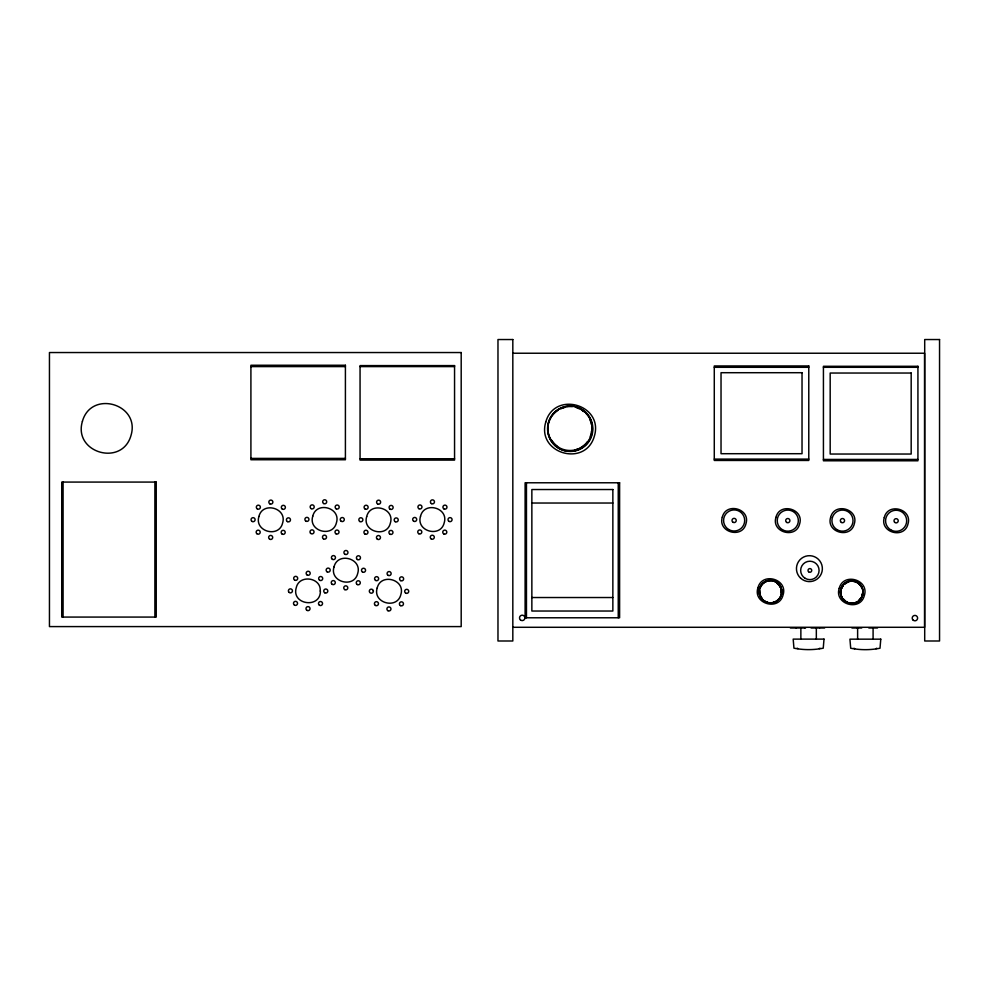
<?xml version="1.0" encoding="UTF-8"?>
<svg xmlns="http://www.w3.org/2000/svg" width="989" height="989" viewBox="0 0 989 989"><rect width="100%" height="100%" fill="white"/><g stroke="black" fill="none" stroke-linecap="round" stroke-linejoin="round"><path stroke-width="1.48" d="M320.374 591.026C320.671 608.964 291.1 604.872 296.255 587.689C299.234 573.966 321.561 577.576 320.176 591.026M819.263 648.673L819.98 648.178M876.019 648.722L876.736 648.228M512.821 353.234L924.567 353.234L924.567 627.286L512.821 627.286M250.909 366.598L345.408 366.598M360.058 366.598L454.557 366.598M714.281 367.302L808.779 367.302M823.429 367.302L917.928 367.302M250.909 458.402L345.408 458.402M360.058 458.748L454.557 458.748M714.281 459.106L808.779 459.106M823.429 459.44L917.928 459.44M531.859 503.03L612.859 503.03M531.859 597.529L612.859 597.529M790.359 627.966L795.984 627.966M796.194 627.966L801.053 627.966M801.362 627.966L804.725 627.966M804.922 627.966L805.59 627.966M811.042 627.966L819.572 627.966M819.782 627.966L824.641 627.966M851.912 627.966L857.006 627.966M857.302 627.966L861.753 627.966M868.824 627.966L872.99 627.966M873.287 627.966L877.54 627.966M853.964 648.228L854.681 648.722M797.208 648.178L797.925 648.673M585.785 412.487L581.631 409.99A22.265 22.265 0 0 1 584.017 411.671M845.929 601.609L843.642 599.767M762.556 599.816L762.371 599.247A11.238 11.238 0 0 1 764.237 582.125A11.238 11.238 0 0 1 780.766 586.947A11.238 11.238 0 0 1 773.151 602.388M373.298 590.668L373.372 591.187A2.027 2.027 0 0 1 370.331 592.943A2.027 2.027 0 0 1 370.331 589.432A2.027 2.027 0 0 1 373.372 591.187M592.028 426.63L592.312 429.189M873.089 628.336L873.089 639.166M857.624 628.336L857.624 639.166M816.333 628.299L816.333 639.117M800.867 628.299L800.867 639.117M618.249 482.78L618.249 617.779M526.457 482.78L526.457 617.779M154.89 482.076L154.89 617.074M63.086 482.076L63.086 617.074M862.519 593.598A10.842 10.842 0 0 1 843.32 599.359M841.837 596.96A10.842 10.842 0 0 1 840.934 591.41M841.577 588.653A10.842 10.842 0 0 1 842.925 586.168M844.866 584.103A10.842 10.842 0 0 1 847.264 582.608M862.544 593.091A10.842 10.842 0 0 1 861.901 595.848M860.554 598.345A10.842 10.842 0 0 1 858.613 600.397M845.422 600.805A10.842 10.842 0 0 1 843.357 598.864M841.046 593.734A10.842 10.842 0 0 1 842.962 585.661M844.903 583.597A10.842 10.842 0 0 1 850.021 581.297M852.852 581.211A10.842 10.842 0 0 1 861.654 587.553M857.166 601.844A11.238 11.238 0 0 1 840.551 592.732A11.238 11.238 0 0 1 855.831 581.532A11.238 11.238 0 0 1 859.528 600.113M774.894 601.868A10.842 10.842 0 0 1 772.186 602.684M769.355 602.771A10.842 10.842 0 0 1 759.651 590.89M776.785 583.176A10.842 10.842 0 0 1 780.333 587.528M781.149 590.235A10.842 10.842 0 0 1 781.236 593.066M762.074 598.333A10.842 10.842 0 0 1 759.688 590.384M760.343 587.627A10.842 10.842 0 0 1 771.568 580.679M774.325 581.322A10.842 10.842 0 0 1 781.273 592.559M767.34 602.264A11.238 11.238 0 0 1 764.658 601.077M561.332 408.432A21.498 21.498 0 0 1 563.965 407.443M566.709 406.813A21.498 21.498 0 0 1 572.31 406.652M577.774 407.938A21.498 21.498 0 0 1 582.719 410.596M589.753 419.212A21.498 21.498 0 0 1 591.373 424.59M591.471 431.192A21.498 21.498 0 0 1 590.186 436.656M587.528 441.601A21.498 21.498 0 0 1 580.16 448.017M578.911 448.635A21.498 21.498 0 0 1 574.906 449.983M557.524 446.472A21.498 21.498 0 0 1 551.8 440.34M590.26 419.608A22.265 22.265 0 0 1 568.873 451.268A22.265 22.265 0 0 1 551.046 417.482M551.837 416.27A22.265 22.265 0 0 1 558.117 410.25M560.664 408.853A22.265 22.265 0 0 1 564.793 407.406M576.315 407.653A22.265 22.265 0 0 1 579.047 408.655M586.168 413.637A22.265 22.265 0 0 1 589.605 418.322M824.01 639.117L823.244 648.178C813.663 650.107 803.525 650.107 793.944 648.178L793.178 639.117L824.01 639.117M880.779 639.166L880 648.228C870.419 650.156 860.294 650.156 850.701 648.228L849.934 639.166L880.779 639.166M258.92 516.505C254.161 531.563 278.997 538.387 282.607 523.033C287.366 507.975 262.53 501.151 258.92 516.505M312.759 516.209C307.999 531.266 332.823 538.09 336.433 522.724C341.193 507.678 316.369 500.842 312.759 516.209M334.01 566.932C329.25 581.977 354.087 588.814 357.697 573.447C362.456 558.402 337.62 551.565 334.01 566.932M366.696 516.592C361.937 531.637 386.761 538.473 390.371 523.107C395.13 508.062 370.306 501.225 366.696 516.592M377.18 588.01C372.42 603.055 397.244 609.892 400.866 594.525C405.626 579.48 380.79 572.643 377.18 588.01M420.523 516.295C415.763 531.34 440.587 538.177 444.197 522.81C448.969 507.765 424.133 500.929 420.523 516.295M722.291 517.21C717.532 532.255 742.356 539.092 745.966 523.725C750.725 508.68 725.901 501.843 722.291 517.21M775.945 517.371C771.185 532.416 796.021 539.252 799.631 523.886C804.391 508.841 779.555 502.004 775.945 517.371M830.624 517.371C825.864 532.416 850.688 539.252 854.298 523.886C859.058 508.841 834.234 502.004 830.624 517.371M884.277 517.531C879.518 532.577 904.354 539.413 907.964 524.046C912.723 508.989 887.887 502.165 884.277 517.531M82.421 421.302C72.902 452.739 122.129 467.08 131.005 435.444C140.512 404.007 91.285 389.666 82.421 421.302M545.78 421.994C536.273 453.444 585.5 467.785 594.364 436.149C603.871 404.699 554.644 390.358 545.78 421.994M757.945 587.787C752.641 603.723 778.949 611.387 783.028 595.094C788.332 579.158 762.024 571.506 757.945 587.787M839.216 588.319C833.912 604.254 860.22 611.919 864.312 595.625C869.615 579.69 843.308 572.025 839.216 588.319M512.821 339.536L497.974 339.536L497.974 640.996L512.821 640.996L512.821 339.536M939.55 339.536L924.703 339.536L924.703 640.996L939.55 640.996L939.55 339.536M461.195 352.541L49.45 352.541L49.45 626.593L461.195 626.593L461.195 352.541M345.408 365.25L250.909 365.25L250.909 459.749L345.408 459.749L345.408 365.25M454.557 365.596L360.058 365.596L360.058 460.095L454.557 460.095L454.557 365.596M808.779 365.955L714.281 365.955L714.281 460.454L808.779 460.454L808.779 365.955M917.928 366.289L823.429 366.289L823.429 460.787L917.928 460.787L917.928 366.289M802.03 372.705L721.03 372.705L721.03 453.704L802.03 453.704L802.03 372.705M911.178 373.038L830.179 373.038L830.179 454.038L911.178 454.038L911.178 373.038M156.237 482.076L61.738 482.076L61.738 617.074L156.237 617.074L156.237 482.076M619.609 482.78L525.11 482.78L525.11 617.779L619.609 617.779L619.609 482.78M612.859 489.53L531.859 489.53L531.859 611.029L612.859 611.029L612.859 489.53M257.325 508.927A2.027 2.027 0 0 0 260.379 507.196A2.027 2.027 0 0 0 257.35 505.428A2.027 2.027 0 0 0 257.325 508.927M269.824 503.834A2.027 2.027 0 0 0 272.877 502.103A2.027 2.027 0 0 0 269.849 500.335A2.027 2.027 0 0 0 269.824 503.834M282.322 509.1A2.027 2.027 0 0 0 285.376 507.369A2.027 2.027 0 0 0 282.347 505.589A2.027 2.027 0 0 0 282.322 509.1M287.416 521.599A2.027 2.027 0 0 0 290.469 519.868A2.027 2.027 0 0 0 287.44 518.088A2.027 2.027 0 0 0 287.416 521.599M282.149 534.097A2.027 2.027 0 0 0 285.203 532.366A2.027 2.027 0 0 0 282.174 530.599A2.027 2.027 0 0 0 282.149 534.097M269.663 539.203A2.027 2.027 0 0 0 272.704 537.447A2.027 2.027 0 0 0 269.663 535.692A2.027 2.027 0 0 0 269.663 539.203M256.744 533.615A2.027 2.027 0 0 0 260.132 532.712A2.027 2.027 0 0 0 257.659 530.228A2.027 2.027 0 0 0 256.744 533.615M252.071 521.438A2.027 2.027 0 0 0 255.113 519.682A2.027 2.027 0 0 0 252.071 517.927A2.027 2.027 0 0 0 252.071 521.438M341.242 521.302A2.027 2.027 0 0 0 344.296 519.571A2.027 2.027 0 0 0 341.267 517.791A2.027 2.027 0 0 0 341.242 521.302M336.161 508.803A2.027 2.027 0 0 0 339.202 507.073A2.027 2.027 0 0 0 336.173 505.292A2.027 2.027 0 0 0 336.161 508.803M335.988 533.8A2.027 2.027 0 0 0 339.029 532.07A2.027 2.027 0 0 0 336.013 530.302A2.027 2.027 0 0 0 335.988 533.8M323.65 503.537A2.027 2.027 0 0 0 326.704 501.806A2.027 2.027 0 0 0 323.675 500.038A2.027 2.027 0 0 0 323.65 503.537M323.502 538.906A2.027 2.027 0 0 0 326.531 537.151A2.027 2.027 0 0 0 323.502 535.395A2.027 2.027 0 0 0 323.502 538.906M311.152 508.63A2.027 2.027 0 0 0 314.205 506.9A2.027 2.027 0 0 0 311.176 505.119A2.027 2.027 0 0 0 311.152 508.63M310.583 533.318A2.027 2.027 0 0 0 313.97 532.416A2.027 2.027 0 0 0 311.486 529.931A2.027 2.027 0 0 0 310.583 533.318M305.91 521.141A2.027 2.027 0 0 0 308.939 519.386A2.027 2.027 0 0 0 305.91 517.63A2.027 2.027 0 0 0 305.91 521.141M449.018 521.388A2.027 2.027 0 0 0 452.072 519.645A2.027 2.027 0 0 0 449.043 517.877A2.027 2.027 0 0 0 449.018 521.388M443.925 508.89A2.027 2.027 0 0 0 446.979 507.147A2.027 2.027 0 0 0 443.95 505.379A2.027 2.027 0 0 0 443.925 508.89M443.752 533.887A2.027 2.027 0 0 0 446.805 532.156A2.027 2.027 0 0 0 443.777 530.376A2.027 2.027 0 0 0 443.752 533.887M431.427 503.624A2.027 2.027 0 0 0 434.468 501.893A2.027 2.027 0 0 0 431.451 500.113A2.027 2.027 0 0 0 431.427 503.624M431.266 538.98A2.027 2.027 0 0 0 434.307 537.225A2.027 2.027 0 0 0 431.266 535.482A2.027 2.027 0 0 0 431.266 538.98M418.928 508.717A2.027 2.027 0 0 0 421.969 506.986A2.027 2.027 0 0 0 418.953 505.206A2.027 2.027 0 0 0 418.928 508.717M418.767 533.726A2.027 2.027 0 0 0 421.809 531.971A2.027 2.027 0 0 0 418.767 530.215A2.027 2.027 0 0 0 418.767 533.726M413.674 521.228A2.027 2.027 0 0 0 416.715 519.472A2.027 2.027 0 0 0 413.674 517.717A2.027 2.027 0 0 0 413.674 521.228M395.192 521.685A2.027 2.027 0 0 0 398.233 519.942A2.027 2.027 0 0 0 395.204 518.174A2.027 2.027 0 0 0 395.192 521.685M390.099 509.187A2.027 2.027 0 0 0 393.14 507.444A2.027 2.027 0 0 0 390.111 505.676A2.027 2.027 0 0 0 390.099 509.187M389.926 534.184A2.027 2.027 0 0 0 392.967 532.453A2.027 2.027 0 0 0 389.95 530.673A2.027 2.027 0 0 0 389.926 534.184M377.588 503.92A2.027 2.027 0 0 0 380.641 502.189A2.027 2.027 0 0 0 377.613 500.409A2.027 2.027 0 0 0 377.588 503.92M377.439 539.277A2.027 2.027 0 0 0 380.468 537.522A2.027 2.027 0 0 0 377.439 535.778A2.027 2.027 0 0 0 377.439 539.277M365.089 509.014A2.027 2.027 0 0 0 368.143 507.283A2.027 2.027 0 0 0 365.114 505.503A2.027 2.027 0 0 0 365.089 509.014M364.941 534.023A2.027 2.027 0 0 0 367.97 532.267A2.027 2.027 0 0 0 364.941 530.512A2.027 2.027 0 0 0 364.941 534.023M359.848 521.524A2.027 2.027 0 0 0 362.876 519.769A2.027 2.027 0 0 0 359.848 518.013A2.027 2.027 0 0 0 359.848 521.524M362.506 572.025A2.027 2.027 0 0 0 365.559 570.282A2.027 2.027 0 0 0 362.53 568.514A2.027 2.027 0 0 0 362.506 572.025M357.412 559.527A2.027 2.027 0 0 0 360.466 557.784A2.027 2.027 0 0 0 357.437 556.016A2.027 2.027 0 0 0 357.412 559.527M357.239 584.524A2.027 2.027 0 0 0 360.293 582.793A2.027 2.027 0 0 0 357.264 581.013A2.027 2.027 0 0 0 357.239 584.524M344.914 554.26A2.027 2.027 0 0 0 347.967 552.53A2.027 2.027 0 0 0 344.938 550.749A2.027 2.027 0 0 0 344.914 554.26M344.753 589.617A2.027 2.027 0 0 0 347.794 587.862A2.027 2.027 0 0 0 344.753 586.118A2.027 2.027 0 0 0 344.753 589.617M332.415 559.354A2.027 2.027 0 0 0 335.469 557.623A2.027 2.027 0 0 0 332.44 555.843A2.027 2.027 0 0 0 332.415 559.354M332.255 584.363A2.027 2.027 0 0 0 335.296 582.608A2.027 2.027 0 0 0 332.255 580.852A2.027 2.027 0 0 0 332.255 584.363M327.161 571.865A2.027 2.027 0 0 0 330.202 570.109A2.027 2.027 0 0 0 327.161 568.354A2.027 2.027 0 0 0 327.161 571.865M405.675 593.103A2.027 2.027 0 0 0 408.729 591.373A2.027 2.027 0 0 0 405.7 589.592A2.027 2.027 0 0 0 405.675 593.103M400.582 580.605A2.027 2.027 0 0 0 403.636 578.874A2.027 2.027 0 0 0 400.607 577.094A2.027 2.027 0 0 0 400.582 580.605M400.409 605.602A2.027 2.027 0 0 0 403.463 603.871A2.027 2.027 0 0 0 400.434 602.091A2.027 2.027 0 0 0 400.409 605.602M388.084 575.338A2.027 2.027 0 0 0 391.137 573.608A2.027 2.027 0 0 0 388.108 571.827A2.027 2.027 0 0 0 388.084 575.338M387.923 610.707A2.027 2.027 0 0 0 390.964 608.952A2.027 2.027 0 0 0 387.923 607.197A2.027 2.027 0 0 0 387.923 610.707M375.585 580.432A2.027 2.027 0 0 0 378.639 578.701A2.027 2.027 0 0 0 375.61 576.921A2.027 2.027 0 0 0 375.585 580.432M375.424 605.441A2.027 2.027 0 0 0 378.466 603.686A2.027 2.027 0 0 0 375.424 601.93A2.027 2.027 0 0 0 375.424 605.441M319.657 580.283A2.027 2.027 0 0 0 322.711 578.553A2.027 2.027 0 0 0 319.682 576.772A2.027 2.027 0 0 0 319.657 580.283M319.484 605.28A2.027 2.027 0 0 0 322.538 603.55A2.027 2.027 0 0 0 319.509 601.769A2.027 2.027 0 0 0 319.484 605.28M307.159 575.017A2.027 2.027 0 0 0 310.2 573.286A2.027 2.027 0 0 0 307.183 571.506A2.027 2.027 0 0 0 307.159 575.017M306.998 610.386A2.027 2.027 0 0 0 310.039 608.631A2.027 2.027 0 0 0 306.998 606.875A2.027 2.027 0 0 0 306.998 610.386M294.66 580.11A2.027 2.027 0 0 0 297.701 578.38A2.027 2.027 0 0 0 294.685 576.599A2.027 2.027 0 0 0 294.66 580.11M294.499 605.12A2.027 2.027 0 0 0 297.541 603.364A2.027 2.027 0 0 0 294.499 601.609A2.027 2.027 0 0 0 294.499 605.12M288.986 592.3A2.027 2.027 0 0 0 292.373 591.385A2.027 2.027 0 0 0 289.888 588.912A2.027 2.027 0 0 0 288.986 592.3M324.751 592.782A2.027 2.027 0 0 0 327.804 591.051A2.027 2.027 0 0 0 324.775 589.271A2.027 2.027 0 0 0 324.751 592.782M520.437 619.918A2.695 2.695 0 0 0 524.862 618.409A2.695 2.695 0 0 0 521.351 615.331A2.695 2.695 0 0 0 520.437 619.918M913.131 620.14A2.695 2.695 0 0 0 917.557 618.644A2.695 2.695 0 0 0 914.046 615.554A2.695 2.695 0 0 0 913.131 620.14M800.596 578.145A12.956 12.956 0 0 0 822.044 571.531A12.956 12.956 0 0 0 805.59 556.263A12.956 12.956 0 0 0 800.596 578.145M843.963 600.533A11.435 11.435 0 0 0 862.853 594.599A11.435 11.435 0 0 0 848.265 581.211A11.435 11.435 0 0 0 843.963 600.533M846.164 602.14A11.238 11.238 0 0 0 863.014 592.399A11.238 11.238 0 0 0 846.164 582.669A11.238 11.238 0 0 0 846.164 602.14M762.68 600.002A11.435 11.435 0 0 0 781.57 594.068A11.435 11.435 0 0 0 766.982 580.679A11.435 11.435 0 0 0 762.68 600.002M764.88 601.609A11.238 11.238 0 0 0 781.743 591.879A11.238 11.238 0 0 0 764.88 582.138A11.238 11.238 0 0 0 764.88 601.609M805.219 578.367A9.21 9.21 0 0 0 819.09 570.492A9.21 9.21 0 0 0 805.318 562.42A9.21 9.21 0 0 0 805.219 578.367M808.569 571.729A1.842 1.842 0 0 0 811.66 570.9A1.842 1.842 0 0 0 809.398 568.65A1.842 1.842 0 0 0 808.569 571.729M782.447 529.733A10.558 10.558 0 0 0 798.346 520.696A10.558 10.558 0 0 0 782.571 511.449A10.558 10.558 0 0 0 782.447 529.733M786.737 522.452A2.114 2.114 0 0 0 789.902 520.622A2.114 2.114 0 0 0 786.737 518.792A2.114 2.114 0 0 0 786.737 522.452M728.794 529.572A10.558 10.558 0 0 0 744.692 520.535A10.558 10.558 0 0 0 728.918 511.288A10.558 10.558 0 0 0 728.794 529.572M733.072 522.291A2.114 2.114 0 0 0 736.236 520.461A2.114 2.114 0 0 0 733.072 518.632A2.114 2.114 0 0 0 733.072 522.291M890.78 529.894A10.558 10.558 0 0 0 906.678 520.857A10.558 10.558 0 0 0 890.904 511.61A10.558 10.558 0 0 0 890.78 529.894M894.625 522.279A2.114 2.114 0 0 0 898.16 521.327A2.114 2.114 0 0 0 895.577 518.743A2.114 2.114 0 0 0 894.625 522.279M837.127 529.733A10.558 10.558 0 0 0 853.025 520.696A10.558 10.558 0 0 0 837.25 511.449A10.558 10.558 0 0 0 837.127 529.733M841.404 522.452A2.114 2.114 0 0 0 844.569 520.622A2.114 2.114 0 0 0 841.404 518.792A2.114 2.114 0 0 0 841.404 522.452M554.891 445.495A22.648 22.648 0 0 0 592.324 433.726A22.648 22.648 0 0 0 563.421 407.196A22.648 22.648 0 0 0 554.891 445.495M558.909 447.51A22.265 22.265 0 0 0 592.3 428.237A22.265 22.265 0 0 0 558.909 408.952A22.265 22.265 0 0 0 558.909 447.51"/></g></svg>
